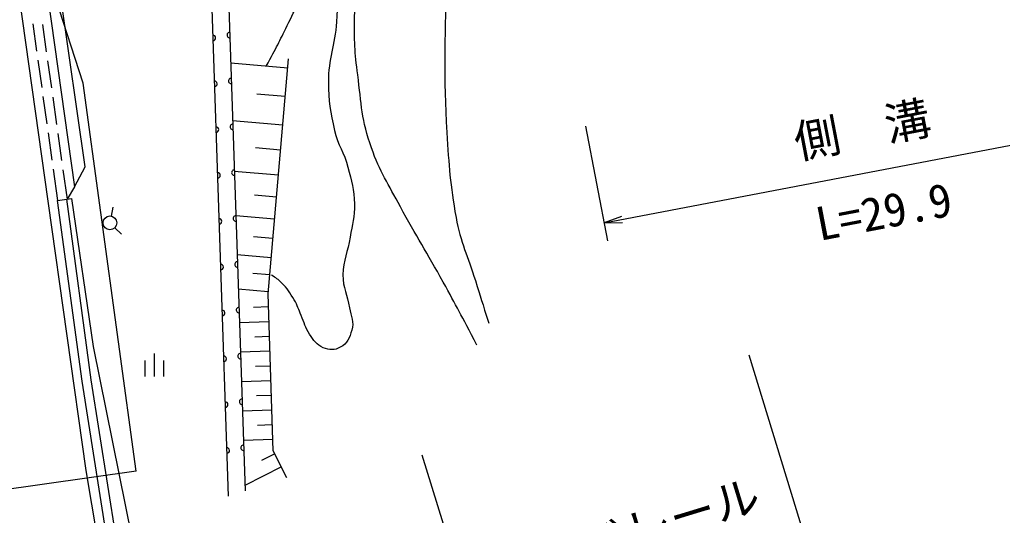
# Model space of a CAD drawing. Units: millimetres, scale not verified. Extents: x 40000 to 680000, y 20000 to 380000.
# Drawn here: x 420675 to 474192, y 240332 to 267354 of the extents above; entities that cross this region are included whole.
import ezdxf
from ezdxf.enums import TextEntityAlignment as Align

# ---------------------------------------------------------------- set-up
doc = ezdxf.new("R2010")
doc.units = ezdxf.units.MM
doc.header["$LTSCALE"] = 1000
for name, color, linetype, lineweight in [('M-BGD', 7, 'Continuous', 25), ('M-BMK-ROW', 30, 'Continuous', 25), ('M-STR-STRC', 7, 'Continuous', 25)]:
    doc.layers.add(name, color=color, linetype=linetype, lineweight=lineweight)
doc.styles.add('ＭＳ ゴシック', font='')
doc.styles.get('ＭＳ ゴシック').set_extended_font_data('MS Gothic')

# ---------------------------------------------------------------- blocks, each defined once
blk = doc.blocks.new('open_arrow')
at = {"color": 0, "linetype": 'Continuous', "lineweight": -2}
blk.add_lwpolyline([(7.5, 1.25), (0, 0), (7.5, -1.25)], dxfattribs=at)

msp = doc.modelspace()

# ---------------------------------------------------------------- linework, layer by layer
at = {"layer": 'M-BGD'}
for p, q in [((421870, 271043), (423663, 258247)), ((424243, 259330), (422760, 269714)), ((432033, 269008), (432952, 241661)), ((431127, 268503), (432039, 241371)), ((421389, 267120), (421598, 265635)), ((421917, 267094), (422126, 265608)), ((421667, 265140), (421876, 263654)), ((422196, 265113), (422405, 263628)), ((435278, 264717), (432168, 264989)), ((434201, 252413), (435321, 265215)), ((421946, 263159), (422155, 261674)), ((422475, 263133), (422684, 261647)), ((435142, 263162), (433587, 263298)), ((435006, 261607), (432273, 261846)), ((452499, 256272), (481871, 261902)), ((422224, 261179), (422433, 259693)), ((451487, 261551), (452687, 255290)), ((422753, 261152), (422962, 259667)), ((434886, 260241), (433520, 260361)), ((422503, 259198), (422741, 257504)), ((423032, 259172), (423256, 257576)), ((423663, 258247), (424243, 259330)), ((434767, 258875), (432366, 259085)), ((423663, 258247), (423256, 257576)), ((422741, 257504), (423505, 257611)), ((424081, 247643), (422741, 257504)), ((424575, 247715), (423237, 257571)), ((423505, 257611), (424672, 249532)), ((434662, 257675), (433461, 257780)), ((425668, 256643), (425766, 257133)), ((434557, 256475), (432448, 256659)), ((425862, 256014), (426219, 255664)), ((434464, 255420), (433410, 255512)), ((434372, 254366), (432520, 254528)), ((434291, 253440), (433365, 253521)), ((434210, 252513), (432582, 252656)), ((434480, 243859), (434201, 252413)), ((434224, 251697), (433408, 251671)), ((434251, 250881), (432644, 250829)), ((434277, 250077), (433474, 250051)), ((424672, 249532), (426976, 238155)), ((428019, 247907), (428019, 249157)), ((434303, 249274), (432698, 249221)), ((460395, 249080), (463444, 239103)), ((427519, 247907), (427519, 248782)), ((428519, 247907), (428519, 248782)), ((434329, 248471), (433527, 248445)), ((425615, 237934), (424081, 247643)), ((426105, 238034), (424575, 247715)), ((434356, 247668), (432752, 247616)), ((434382, 246867), (433580, 246840)), ((434408, 246065), (432806, 246013)), ((434434, 245264), (433633, 245238)), ((434460, 244463), (432860, 244411)), ((434568, 243684), (433854, 243322)), ((435227, 242383), (434480, 243859)), ((442586, 243639), (445634, 233662)), ((434930, 242970), (432942, 241963))]:
    msp.add_line(p, q, dxfattribs=at)
msp.add_circle((425593, 256276), 375, dxfattribs=at)
for centre, start, end in [((432117, 266509), 91.9262, 271.9262), ((431199, 266357), 271.9262, 91.9262), ((431283, 263859), 271.9262, 91.9262), ((432201, 264011), 91.9262, 271.9262), ((431367, 261360), 271.9262, 91.9262), ((432285, 261512), 91.9262, 271.9262), ((432369, 259014), 91.9262, 271.9262), ((431451, 258862), 271.9262, 91.9262), ((431535, 256363), 271.9262, 91.9262), ((432453, 256515), 91.9262, 271.9262), ((431619, 253864), 271.9262, 91.9262), ((432537, 254016), 91.9262, 271.9262), ((432621, 251518), 91.9262, 271.9262), ((431703, 251366), 271.9262, 91.9262), ((431787, 248867), 271.9262, 91.9262), ((432705, 249019), 91.9262, 271.9262), ((431871, 246369), 271.9262, 91.9262), ((432789, 246521), 91.9262, 271.9262), ((432873, 244022), 91.9262, 271.9262), ((431955, 243870), 271.9262, 91.9262)]:
    msp.add_arc(centre, 150, start, end, dxfattribs=at)
for points, knots in [([(444011, 290152), (443500, 288935), (443369, 288611), (442981, 287614), (442473, 286308), (442278, 285543), (441754, 284244), (441127, 282691), (440649, 281874), (440023, 280320), (439480, 278970), (439134, 278223), (438740, 276822), (438389, 275570), (438216, 274852), (438088, 273558), (437937, 272027), (438008, 271160), (437973, 269622), (437952, 268691), (437990, 268168), (437931, 267239), (437848, 265943), (437486, 265242), (437487, 263943), (437488, 262910), (437591, 262326), (437825, 261319), (438013, 260505), (438344, 260118), (438552, 259309), (438750, 258541), (438884, 258102), (438906, 257309), (438925, 256598), (438782, 256206), (438672, 255503), (438546, 254691), (438289, 254258), (438282, 253436), (438276, 252726), (438529, 252355), (438634, 251652), (438705, 251176), (438912, 250886), (438768, 250426), (438637, 250006), (438523, 249706), (438138, 249494), (437821, 249319), (437550, 249345), (437212, 249473), (436827, 249619), (436700, 249877), (436465, 250214), (436215, 250571), (436183, 250832), (436005, 251229), (435857, 251559), (435820, 251768), (435630, 252076), (435391, 252465), (435268, 252705), (434932, 253014), (434737, 253194), (434653, 253264), (434397, 253430)], [0, 0, 0, 0, 1, 1, 1, 2, 2, 2, 3, 3, 3, 4, 4, 4, 5, 5, 5, 6, 6, 6, 7, 7, 7, 8, 8, 8, 9, 9, 9, 10, 10, 10, 11, 11, 11, 12, 12, 12, 13, 13, 13, 14, 14, 14, 15, 15, 15, 16, 16, 16, 17, 17, 17, 18, 18, 18, 19, 19, 19, 20, 20, 20, 21, 21, 21, 22, 22, 22, 22]), ([(451434, 290437), (450981, 289994), (450854, 289845), (450509, 289442), (449831, 288650), (449556, 288123), (448998, 287242), (448460, 286394), (448211, 285887), (447674, 285039), (447078, 284094), (446577, 283663), (446087, 282660), (445641, 281746), (445494, 281185), (445215, 280207), (444884, 279051), (444758, 278385), (444560, 277198), (444337, 275870), (444325, 275110), (444208, 273768), (444054, 272009), (443962, 271022), (443911, 269257), (443821, 266112), (443756, 264344), (443942, 261204), (444050, 259386), (444119, 258360), (444441, 256568), (444689, 255185), (445080, 254471), (445496, 253130), (445778, 252223), (445866, 251938), (446221, 250809)], [0, 0, 0, 0, 1, 1, 1, 2, 2, 2, 3, 3, 3, 4, 4, 4, 5, 5, 5, 6, 6, 6, 7, 7, 7, 8, 8, 8, 9, 9, 9, 10, 10, 10, 11, 11, 11, 12, 12, 12, 12]), ([(445577, 249605), (444707, 251276), (444477, 251710), (443746, 253045), (442859, 254665), (442278, 255526), (441409, 257156), (440752, 258388), (440302, 259049), (439832, 260364), (439300, 261852), (439286, 262773), (439084, 264340), (438926, 265563), (438887, 266259), (438916, 267492), (438956, 269147), (439182, 270062), (439420, 271700), (439639, 273209), (439714, 274066), (440074, 275547), (440326, 276582), (440459, 277175), (440890, 278149), (441306, 279092), (441616, 279589), (442194, 280442), (442874, 281447), (443359, 281938), (444172, 282839), (444783, 283514), (445206, 283817), (445802, 284506), (446203, 284969), (446559, 285174), (446749, 285757), (446964, 286422), (446980, 286839), (446941, 287537), (446915, 287992), (446782, 288230), (446702, 288679), (446620, 289130), (446600, 289283), (446527, 289841)], [0, 0, 0, 0, 1, 1, 1, 2, 2, 2, 3, 3, 3, 4, 4, 4, 5, 5, 5, 6, 6, 6, 7, 7, 7, 8, 8, 8, 9, 9, 9, 10, 10, 10, 11, 11, 11, 12, 12, 12, 13, 13, 13, 14, 14, 14, 15, 15, 15, 15]), ([(434104, 264820), (434670, 265864), (434824, 266153), (435244, 267028), (435721, 268020), (436054, 268556), (436375, 269608), (436742, 270809), (436765, 271532), (436893, 272780), (437032, 274140), (436968, 274911), (437021, 276277), (437074, 277653), (437065, 278426), (437165, 279800), (437213, 280455), (437206, 280830), (437351, 281471), (437546, 282331), (437825, 282763), (438178, 283572), (438562, 284452), (438879, 284900), (439234, 285793), (439570, 286641), (439663, 286958), (439962, 288011)], [0, 0, 0, 0, 1, 1, 1, 2, 2, 2, 3, 3, 3, 4, 4, 4, 5, 5, 5, 6, 6, 6, 7, 7, 7, 8, 8, 8, 9, 9, 9, 9])]:
    msp.add_open_spline(points, degree=3, knots=knots, dxfattribs=at)
at = {"layer": 'M-BMK-ROW'}
for p, q in [((424142, 263890), (422093, 270191)), ((427027, 242734), (424142, 263890)), ((427027, 242734), (410802, 240447))]:
    msp.add_line(p, q, dxfattribs=at)
at = {"layer": 'M-STR-STRC'}
for p, q in [((422235, 257455), (419496, 276772)), ((424299, 242772), (422235, 257455)), ((425124, 237858), (424299, 242772))]:
    msp.add_line(p, q, dxfattribs=at)

# ---------------------------------------------------------------- block references
at = {"layer": 'M-BGD', "xscale": 133, "yscale": 133, "rotation": 10.9}
msp.add_blockref('open_arrow', (452499, 256272), dxfattribs=at)

# ---------------------------------------------------------------- texts
at = {"layer": 'M-BGD', "style": 'ＭＳ ゴシック'}
for s, rotation, p in [('側\u3000溝', 10.851, (466564, 261354)), ('ガードレール', 16.989, (453718, 239353))]:
    msp.add_text(s, height=1833, rotation=rotation, dxfattribs=at).set_placement(p, align=Align.MIDDLE_CENTER)
msp.add_text('L=29.9', height=1833, rotation=10.851, dxfattribs=at).set_placement((468009, 255453), align=Align.BOTTOM_CENTER)

doc.saveas('drawing.dxf')
